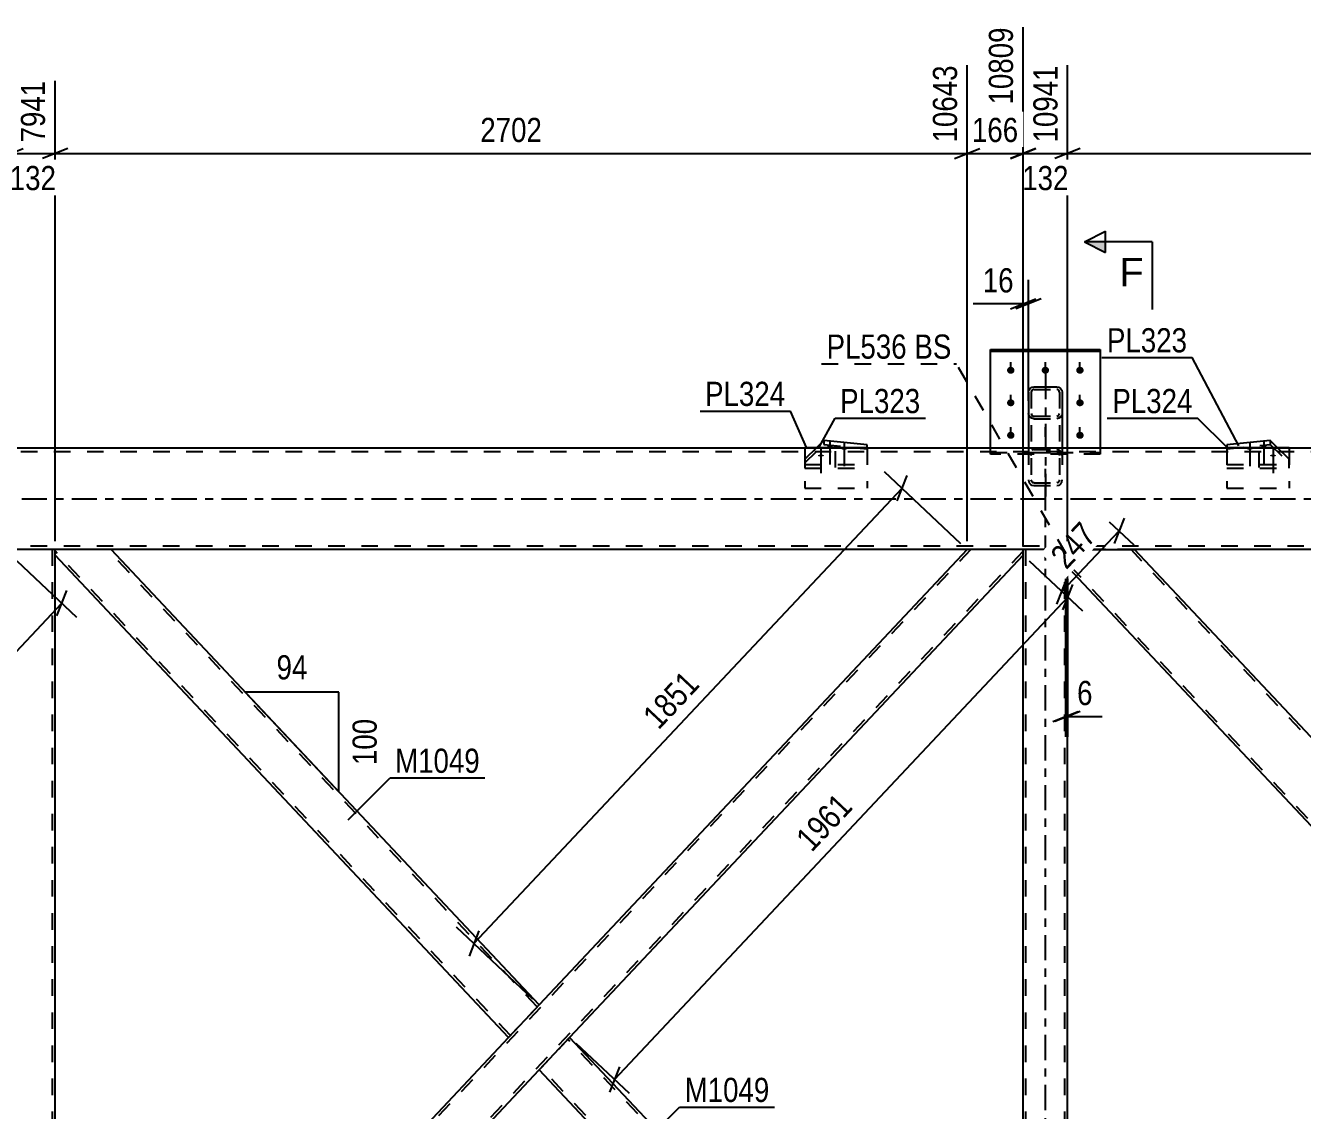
# Model space of a CAD drawing. Header units: millimetres. Extents: x -107 to 734, y -429 to 165.
# Drawn here: x 314.1 to 465.5, y -72.5 to 56.1 of the extents above; entities that cross this region are included whole.
import ezdxf

# ---------------------------------------------------------------- set-up
doc = ezdxf.new("R2010")
doc.units = ezdxf.units.MM
doc.linetypes.add('DXK_LINE_DOT2', pattern=[3.9198, 1.9599, -1.9599])
doc.linetypes.add('DXK_LINE_DOT3', pattern=[5.9187, 2.979, -0.9799, 0.9799, -0.9799])
doc.styles.add('Arial', font='ARIAL.TTF', dxfattribs={"height": 0.2})
doc.styles.add('Arial Narrow', font='ARIALN.TTF', dxfattribs={"height": 0.2})

# ---------------------------------------------------------------- blocks, each defined once
blk = doc.blocks.new('Bolt-761544594-1787 - 1651')
at = {"linetype": 'Continuous'}
for points in [[(430.9, 15.65), (430.99, 15.64), (431.08, 15.61), (431.16, 15.57), (431.23, 15.51), (431.28, 15.44), (431.32, 15.36), (431.34, 15.28), (431.34, 15.19), (431.32, 15.11), (431.28, 15.03), (431.23, 14.96), (431.16, 14.9), (431.08, 14.86), (430.99, 14.83), (430.9, 14.82), (430.81, 14.83), (430.72, 14.86), (430.64, 14.9), (430.57, 14.96), (430.52, 15.03), (430.48, 15.11), (430.46, 15.19), (430.46, 15.28), (430.48, 15.36), (430.52, 15.44), (430.57, 15.51), (430.64, 15.57), (430.72, 15.61), (430.81, 15.64)], [(435, 15.65), (435.09, 15.64), (435.18, 15.61), (435.26, 15.57), (435.33, 15.51), (435.38, 15.44), (435.42, 15.36), (435.44, 15.28), (435.44, 15.19), (435.42, 15.11), (435.38, 15.03), (435.33, 14.96), (435.26, 14.9), (435.18, 14.86), (435.09, 14.83), (435, 14.82), (434.91, 14.83), (434.82, 14.86), (434.74, 14.9), (434.67, 14.96), (434.62, 15.03), (434.58, 15.11), (434.56, 15.19), (434.56, 15.28), (434.58, 15.36), (434.62, 15.44), (434.67, 15.51), (434.74, 15.57), (434.82, 15.61), (434.91, 15.64)], [(439.1, 15.65), (439.19, 15.64), (439.28, 15.61), (439.36, 15.57), (439.43, 15.51), (439.48, 15.44), (439.52, 15.36), (439.54, 15.28), (439.54, 15.19), (439.52, 15.11), (439.48, 15.03), (439.43, 14.96), (439.36, 14.9), (439.28, 14.86), (439.19, 14.83), (439.1, 14.82), (439.01, 14.83), (438.92, 14.86), (438.84, 14.9), (438.77, 14.96), (438.72, 15.03), (438.68, 15.11), (438.66, 15.19), (438.66, 15.28), (438.68, 15.36), (438.72, 15.44), (438.77, 15.51), (438.84, 15.57), (438.92, 15.61), (439.01, 15.64)], [(430.9, 11.8), (430.99, 11.79), (431.08, 11.76), (431.16, 11.72), (431.23, 11.66), (431.28, 11.59), (431.32, 11.51), (431.34, 11.43), (431.34, 11.34), (431.32, 11.26), (431.28, 11.18), (431.23, 11.11), (431.16, 11.05), (431.08, 11.01), (430.99, 10.98), (430.9, 10.97), (430.81, 10.98), (430.72, 11.01), (430.64, 11.05), (430.57, 11.11), (430.52, 11.18), (430.48, 11.26), (430.46, 11.34), (430.46, 11.43), (430.48, 11.51), (430.52, 11.59), (430.57, 11.66), (430.64, 11.72), (430.72, 11.76), (430.81, 11.79)], [(439.1, 11.8), (439.19, 11.79), (439.28, 11.76), (439.36, 11.72), (439.43, 11.66), (439.48, 11.59), (439.52, 11.51), (439.54, 11.43), (439.54, 11.34), (439.52, 11.26), (439.48, 11.18), (439.43, 11.11), (439.36, 11.05), (439.28, 11.01), (439.19, 10.98), (439.1, 10.97), (439.01, 10.98), (438.92, 11.01), (438.84, 11.05), (438.77, 11.11), (438.72, 11.18), (438.68, 11.26), (438.66, 11.34), (438.66, 11.43), (438.68, 11.51), (438.72, 11.59), (438.77, 11.66), (438.84, 11.72), (438.92, 11.76), (439.01, 11.79)], [(430.9, 7.94), (430.99, 7.94), (431.08, 7.91), (431.16, 7.87), (431.23, 7.81), (431.28, 7.74), (431.32, 7.66), (431.34, 7.57), (431.34, 7.49), (431.32, 7.4), (431.28, 7.32), (431.23, 7.25), (431.16, 7.2), (431.08, 7.15), (430.99, 7.13), (430.9, 7.12), (430.81, 7.13), (430.72, 7.15), (430.64, 7.2), (430.57, 7.25), (430.52, 7.32), (430.48, 7.4), (430.46, 7.49), (430.46, 7.57), (430.48, 7.66), (430.52, 7.74), (430.57, 7.81), (430.64, 7.87), (430.72, 7.91), (430.81, 7.94)], [(439.1, 7.94), (439.19, 7.94), (439.28, 7.91), (439.36, 7.87), (439.43, 7.81), (439.48, 7.74), (439.52, 7.66), (439.54, 7.57), (439.54, 7.49), (439.52, 7.4), (439.48, 7.32), (439.43, 7.25), (439.36, 7.2), (439.28, 7.15), (439.19, 7.13), (439.1, 7.12), (439.01, 7.13), (438.92, 7.15), (438.84, 7.2), (438.77, 7.25), (438.72, 7.32), (438.68, 7.4), (438.66, 7.49), (438.66, 7.57), (438.68, 7.66), (438.72, 7.74), (438.77, 7.81), (438.84, 7.87), (438.92, 7.91), (439.01, 7.94)]]:
    blk.add_hatch(color=1, dxfattribs=at).paths.add_polyline_path(points)
at = {"color": 1, "linetype": 'Continuous'}
for p, q in [((430.9, 15.06), (430.9, 16.19)), ((435, 15.06), (435, 16.19)), ((439.1, 15.06), (439.1, 16.19)), ((430.9, 11.21), (430.9, 12.34)), ((439.1, 11.21), (439.1, 12.34)), ((430.9, 7.35), (430.9, 8.49)), ((439.1, 7.35), (439.1, 8.49))]:
    blk.add_line(p, q, dxfattribs=at)
at = {"color": 1, "linetype": 'DXK_LINE_DOT2'}
blk.add_line((435, 7.35), (435, 8.49), dxfattribs=at)
blk = doc.blocks.new('Bolt-761544594-1789 - 1651')
at = {"linetype": 'Continuous'}
for points in [[(459.22, 5.83), (459.14, 5.83), (459.07, 5.84), (459, 5.85), (458.95, 5.87), (458.9, 5.89), (458.87, 5.91), (458.86, 5.94), (458.86, 5.97), (458.87, 5.99), (458.9, 6.01), (458.95, 6.04), (459, 6.05), (459.07, 6.07), (459.14, 6.07), (459.22, 6.08), (459.29, 6.07), (459.36, 6.07), (459.43, 6.05), (459.48, 6.04), (459.53, 6.01), (459.56, 5.99), (459.57, 5.97), (459.57, 5.94), (459.56, 5.91), (459.53, 5.89), (459.48, 5.87), (459.43, 5.85), (459.36, 5.84), (459.29, 5.83)], [(460.91, 6.04), (460.84, 6.04), (460.77, 6.05), (460.7, 6.06), (460.64, 6.08), (460.6, 6.1), (460.57, 6.12), (460.55, 6.15), (460.55, 6.17), (460.57, 6.2), (460.6, 6.22), (460.64, 6.24), (460.7, 6.26), (460.77, 6.27), (460.84, 6.28), (460.91, 6.28), (460.99, 6.28), (461.06, 6.27), (461.12, 6.26), (461.18, 6.24), (461.22, 6.22), (461.25, 6.2), (461.27, 6.17), (461.27, 6.15), (461.25, 6.12), (461.22, 6.1), (461.18, 6.08), (461.12, 6.06), (461.06, 6.05), (460.99, 6.04)], [(461.98, 5), (461.91, 5.01), (461.84, 5.02), (461.77, 5.03), (461.72, 5.05), (461.67, 5.07), (461.64, 5.09), (461.63, 5.11), (461.63, 5.14), (461.64, 5.17), (461.67, 5.19), (461.72, 5.21), (461.77, 5.23), (461.84, 5.24), (461.91, 5.25), (461.98, 5.25), (462.06, 5.25), (462.13, 5.24), (462.19, 5.23), (462.25, 5.21), (462.29, 5.19), (462.33, 5.17), (462.34, 5.14), (462.34, 5.11), (462.33, 5.09), (462.29, 5.07), (462.25, 5.05), (462.19, 5.03), (462.13, 5.02), (462.06, 5.01)]]:
    blk.add_hatch(color=1, dxfattribs=at).paths.add_polyline_path(points)
at = {"color": 1, "linetype": 'Continuous'}
for p, q in [((459.22, 6.7), (459.22, 3.89)), ((460.91, 6.91), (460.91, 4.09)), ((461.98, 5.88), (461.98, 3.06))]:
    blk.add_line(p, q, dxfattribs=at)
at = {"color": 1, "linetype": 'DXK_LINE_DOT2'}
blk.add_line((460.29, 5.67), (460.29, 2.85), dxfattribs=at)
blk = doc.blocks.new('Part-761544594-1725 - 1651')
at = {"color": 2, "linetype": 'Continuous'}
for p, q in [((406.48, 6.08), (406.48, 6)), ((406.48, 6.08), (413.87, 6.08)), ((413.87, 6.08), (413.87, 6))]:
    blk.add_line(p, q, dxfattribs=at)
at = {"color": 7, "linetype": 'DXK_LINE_DOT2'}
for p, q in [((406.48, 6), (406.48, 1.28)), ((413.87, 6), (413.87, 1.28)), ((406.48, 1.28), (413.87, 1.28))]:
    blk.add_line(p, q, dxfattribs=at)
blk = doc.blocks.new('Part-761544594-1755 - 1651')
at = {"color": 2, "linetype": 'Continuous'}
for p, q in [((563.64, 6), (0, 6)), ((437.4, -6), (0, -6)), ((437.64, -6), (437.64, -6)), ((544.48, -6), (445.52, -6))]:
    blk.add_line(p, q, dxfattribs=at)
at = {"color": 7, "linetype": 'DXK_LINE_DOT2'}
for p, q in [((0, 5.6), (563.64, 5.6)), ((563.64, -5.6), (0, -5.6)), ((563.64, -6), (437.4, -6)), ((445.52, -6), (437.64, -6))]:
    blk.add_line(p, q, dxfattribs=at)
at = {"color": 7, "linetype": 'DXK_LINE_DOT3'}
blk.add_line((0, 0), (563.64, 0), dxfattribs=at)
blk = doc.blocks.new('Part-761544594-2098 - 1651')
at = {"color": 2, "linetype": 'Continuous'}
for p, q in [((437.4, -8.46), (437.4, -6)), ((437.4, -6), (437.64, -6)), ((437.64, -6), (437.64, -8.46)), ((437.64, -8.46), (437.4, -8.46))]:
    blk.add_line(p, q, dxfattribs=at)
blk = doc.blocks.new('Part-761544594-1878 - 1651')
at = {"color": 2, "linetype": 'Continuous'}
for p, q in [((428.5, 6), (428.5, 17.71)), ((428.5, 17.71), (441.5, 17.71)), ((428.5, 17.49), (441.5, 17.49)), ((441.5, 17.71), (441.5, 6))]:
    blk.add_line(p, q, dxfattribs=at)
at = {"color": 7, "linetype": 'DXK_LINE_DOT2'}
for p, q in [((428.5, 5.28), (428.5, 6)), ((428.5, 5.49), (441.5, 5.49)), ((441.5, 5.28), (428.5, 5.28)), ((441.5, 6), (441.5, 5.28))]:
    blk.add_line(p, q, dxfattribs=at)
blk = doc.blocks.new('Part-761544594-1872 - 1651')
at = {"color": 2, "linetype": 'Continuous'}
for p, q in [((456.51, 6.08), (456.51, 6)), ((456.51, 6.08), (463.9, 6.08)), ((463.9, 6.08), (463.9, 6))]:
    blk.add_line(p, q, dxfattribs=at)
at = {"color": 7, "linetype": 'DXK_LINE_DOT2'}
for p, q in [((456.51, 6), (456.51, 1.28)), ((463.9, 6), (463.9, 1.28)), ((456.51, 1.28), (463.9, 1.28))]:
    blk.add_line(p, q, dxfattribs=at)
blk = doc.blocks.new('Bolt-761544594-1788 - 1651')
at = {"linetype": 'Continuous'}
for points in [[(409.47, 6.04), (409.39, 6.04), (409.32, 6.05), (409.26, 6.06), (409.2, 6.08), (409.16, 6.1), (409.13, 6.12), (409.11, 6.15), (409.11, 6.17), (409.13, 6.2), (409.16, 6.22), (409.2, 6.24), (409.26, 6.26), (409.32, 6.27), (409.39, 6.28), (409.47, 6.28), (409.54, 6.28), (409.61, 6.27), (409.68, 6.26), (409.74, 6.24), (409.78, 6.22), (409.81, 6.2), (409.83, 6.17), (409.83, 6.15), (409.81, 6.12), (409.78, 6.1), (409.74, 6.08), (409.68, 6.06), (409.61, 6.05), (409.54, 6.04)], [(411.16, 5.83), (411.09, 5.83), (411.02, 5.84), (410.95, 5.85), (410.9, 5.87), (410.85, 5.89), (410.82, 5.92), (410.81, 5.94), (410.81, 5.97), (410.82, 5.99), (410.85, 6.02), (410.9, 6.04), (410.95, 6.05), (411.02, 6.07), (411.09, 6.07), (411.16, 6.08), (411.24, 6.07), (411.31, 6.07), (411.38, 6.05), (411.43, 6.04), (411.48, 6.02), (411.51, 5.99), (411.52, 5.97), (411.52, 5.94), (411.51, 5.92), (411.48, 5.89), (411.43, 5.87), (411.38, 5.85), (411.31, 5.84), (411.24, 5.83)], [(408.4, 5), (408.32, 5.01), (408.25, 5.02), (408.19, 5.03), (408.13, 5.05), (408.09, 5.07), (408.06, 5.09), (408.04, 5.12), (408.04, 5.14), (408.06, 5.17), (408.09, 5.19), (408.13, 5.21), (408.19, 5.23), (408.25, 5.24), (408.32, 5.25), (408.4, 5.25), (408.47, 5.25), (408.54, 5.24), (408.61, 5.23), (408.67, 5.21), (408.71, 5.19), (408.74, 5.17), (408.76, 5.14), (408.76, 5.12), (408.74, 5.09), (408.71, 5.07), (408.67, 5.05), (408.61, 5.03), (408.54, 5.02), (408.47, 5.01)]]:
    blk.add_hatch(color=1, dxfattribs=at).paths.add_polyline_path(points)
at = {"color": 1, "linetype": 'Continuous'}
for p, q in [((409.47, 6.91), (409.47, 4.09)), ((411.16, 6.71), (411.16, 3.89)), ((408.4, 5.88), (408.4, 3.06))]:
    blk.add_line(p, q, dxfattribs=at)
at = {"color": 1, "linetype": 'DXK_LINE_DOT2'}
blk.add_line((410.09, 5.67), (410.09, 2.85), dxfattribs=at)
blk = doc.blocks.new('Part-761544594-1812 - 1651')
at = {"color": 2, "linetype": 'Continuous'}
for p, q in [((375, -67.65), (378.62, -63.8)), ((378.62, -63.8), (432.36, -120.94)), ((425.73, -121.6), (375, -67.65)), ((432.36, -120.94), (432.36, -121.6))]:
    blk.add_line(p, q, dxfattribs=at)
at = {"color": 7, "linetype": 'DXK_LINE_DOT2'}
for p, q in [((432.36, -121.41), (378.4, -64.03)), ((375.22, -67.42), (375.24, -67.4)), ((426.17, -121.6), (375.22, -67.42)), ((432.36, -121.6), (425.73, -121.6))]:
    blk.add_line(p, q, dxfattribs=at)
blk = doc.blocks.new('Part-761544594-1868 - 1651')
at = {"color": 7, "linetype": 'DXK_LINE_DOT3'}
blk.add_line((435, 14.8), (435, 0.28), dxfattribs=at)
at = {"color": 2, "linetype": 'Continuous'}
for p, q in [((433, 12.66), (433.05, 12.89)), ((433, 12.66), (433, 6)), ((433.05, 12.89), (433.19, 13.09)), ((433.19, 13.09), (433.39, 13.22)), ((433.39, 13.22), (433.64, 13.26)), ((433.64, 13.26), (436.36, 13.26)), ((436.36, 13.26), (436.6, 13.22)), ((436.6, 13.22), (436.81, 13.09)), ((436.81, 13.09), (436.95, 12.89)), ((436.95, 12.89), (437, 12.66)), ((437, 12.66), (437, 6))]:
    blk.add_line(p, q, dxfattribs=at)
at = {"color": 7, "linetype": 'DXK_LINE_DOT2'}
for p, q in [((433.34, 12.78), (433.32, 12.66)), ((433.32, 12.66), (433.32, 2.25)), ((433.41, 12.87), (433.34, 12.78)), ((433.52, 12.94), (433.41, 12.87)), ((433.64, 12.96), (433.52, 12.94)), ((433.64, 12.96), (436.36, 12.96)), ((436.48, 12.94), (436.36, 12.96)), ((436.59, 12.87), (436.48, 12.94)), ((436.65, 12.78), (436.59, 12.87)), ((436.68, 12.66), (436.65, 12.78)), ((436.68, 12.66), (436.68, 2.25)), ((433.05, 9.88), (433, 10.11)), ((433.19, 9.68), (433.05, 9.88)), ((433.39, 9.55), (433.19, 9.68)), ((433.32, 10.11), (433.34, 9.99)), ((433.34, 9.99), (433.41, 9.89)), ((433.64, 9.5), (433.39, 9.55)), ((433.41, 9.89), (433.52, 9.83)), ((433.52, 9.83), (433.64, 9.8)), ((433.64, 9.8), (436.36, 9.8)), ((433.64, 9.5), (436.36, 9.5)), ((436.36, 9.8), (436.48, 9.83)), ((436.6, 9.55), (436.36, 9.5)), ((436.48, 9.83), (436.59, 9.89)), ((436.59, 9.89), (436.6, 9.92)), ((436.6, 9.92), (436.65, 9.99)), ((436.81, 9.68), (436.6, 9.55)), ((436.65, 9.99), (436.68, 10.11)), ((436.95, 9.88), (436.81, 9.68)), ((437, 10.11), (436.95, 9.88)), ((433, 6), (433, 2.25)), ((433.05, 5.41), (433, 5.15)), ((433.32, 5.15), (433.34, 5.28)), ((433.64, 5.83), (433.39, 5.77)), ((433.52, 5.46), (433.64, 5.49)), ((433.64, 5.83), (436.36, 5.83)), ((433.64, 5.49), (436.36, 5.49)), ((436.6, 5.77), (436.36, 5.83)), ((436.36, 5.49), (436.48, 5.46)), ((436.65, 5.28), (436.68, 5.15)), ((437, 5.15), (436.95, 5.41)), ((437, 6), (437, 2.25)), ((433, 2.25), (433.05, 1.99)), ((433.34, 2.12), (433.32, 2.25)), ((433.39, 1.62), (433.64, 1.57)), ((433.64, 1.91), (433.52, 1.94)), ((433.64, 1.91), (436.36, 1.91)), ((433.64, 1.57), (436.36, 1.57)), ((436.48, 1.94), (436.36, 1.91)), ((436.36, 1.57), (436.6, 1.62)), ((436.68, 2.25), (436.65, 2.12)), ((436.95, 1.99), (437, 2.25))]:
    blk.add_line(p, q, dxfattribs=at)
for centre, radius, start, end in [((433.65, 5.16), 0.331, 114.3199, 159.2416), ((436.35, 5.16), 0.331, 20.7584, 65.6801), ((436.33, 5.17), 0.662, 20.7584, 65.6801), ((433.67, 2.22), 0.662, 200.7584, 245.6801), ((433.65, 2.24), 0.331, 200.7584, 245.6801), ((436.35, 2.24), 0.331, 294.3199, 339.2416), ((436.33, 2.22), 0.662, 294.3199, 339.2416)]:
    blk.add_arc(centre, radius, start, end, dxfattribs=at)
blk = doc.blocks.new('Part-761544594-1921 - 1651')
at = {"color": 7, "linetype": 'DXK_LINE_DOT2'}
for p, q in [((317.64, -6), (312.36, -6)), ((312.36, -6.66), (312.36, -6)), ((312.68, -121.6), (312.68, -6)), ((317.32, -121.6), (317.32, -6)), ((317.64, -6.66), (317.64, -6)), ((312.36, -121.6), (312.36, -120.94)), ((317.64, -121.6), (317.64, -120.94)), ((312.36, -121.6), (317.64, -121.6))]:
    blk.add_line(p, q, dxfattribs=at)
at = {"color": 2, "linetype": 'Continuous'}
for p, q in [((312.36, -120.94), (312.36, -6.66)), ((317.64, -120.94), (317.64, -6.66))]:
    blk.add_line(p, q, dxfattribs=at)
blk = doc.blocks.new('Part-761544594-1936 - 1651')
at = {"color": 7, "linetype": 'DXK_LINE_DOT3'}
blk.add_line((435, -131.6), (435, 4), dxfattribs=at)
at = {"color": 7, "linetype": 'DXK_LINE_DOT2'}
for p, q in [((437.64, -6), (432.36, -6)), ((432.36, -6.66), (432.36, -6)), ((432.68, -121.6), (432.68, -6)), ((437.32, -121.6), (437.32, -6)), ((437.64, -8.06), (437.64, -6)), ((437.64, -121.6), (437.64, -119.54)), ((432.36, -121.6), (432.36, -120.94)), ((432.36, -121.6), (437.64, -121.6))]:
    blk.add_line(p, q, dxfattribs=at)
at = {"color": 2, "linetype": 'Continuous'}
for p, q in [((432.36, -120.94), (432.36, -6.66)), ((437.64, -119.54), (437.64, -8.06))]:
    blk.add_line(p, q, dxfattribs=at)
blk = doc.blocks.new('Part-761544594-1995 - 1651')
at = {"color": 7, "linetype": 'DXK_LINE_DOT2'}
for p, q in [((426.17, -6), (317.64, -121.41)), ((432.36, -6), (425.73, -6)), ((432.36, -6.19), (323.83, -121.6)), ((375, -59.95), (371.38, -63.8)), ((378.62, -63.8), (375, -67.65)), ((324.27, -121.6), (317.64, -121.6))]:
    blk.add_line(p, q, dxfattribs=at)
at = {"color": 2, "linetype": 'Continuous'}
for p, q in [((425.73, -6), (375, -59.95)), ((432.36, -6.66), (432.36, -6)), ((432.36, -6.66), (378.62, -63.8)), ((371.38, -63.8), (317.64, -120.94)), ((324.27, -121.6), (375, -67.65)), ((317.64, -121.6), (317.64, -120.94))]:
    blk.add_line(p, q, dxfattribs=at)
blk = doc.blocks.new('Part-761544594-2000 - 1651')
at = {"color": 2, "linetype": 'Continuous'}
for p, q in [((317.64, -6.66), (317.64, -6)), ((375, -59.95), (324.27, -6)), ((371.38, -63.8), (317.64, -6.66)), ((374.56, -60.41), (371.38, -63.8)), ((375, -59.95), (374.56, -60.41))]:
    blk.add_line(p, q, dxfattribs=at)
at = {"color": 7, "linetype": 'DXK_LINE_DOT2'}
for p, q in [((324.27, -6), (317.64, -6)), ((374.78, -60.18), (323.83, -6)), ((371.6, -63.57), (317.64, -6.19)), ((371.6, -63.57), (371.61, -63.55))]:
    blk.add_line(p, q, dxfattribs=at)
blk = doc.blocks.new('Part-761544594-2005 - 1651')
at = {"color": 2, "linetype": 'Continuous'}
for p, q in [((437.64, -8.06), (437.64, -6)), ((437.64, -6), (445.52, -6)), ((495, -58.55), (445.58, -6)), ((437.64, -8.06), (490.06, -63.8)), ((494.56, -59.01), (490.06, -63.8)), ((495, -58.55), (494.56, -59.01))]:
    blk.add_line(p, q, dxfattribs=at)
at = {"color": 7, "linetype": 'DXK_LINE_DOT2'}
for p, q in [((494.78, -58.78), (445.15, -6)), ((445.15, -6), (445.58, -6)), ((437.64, -7.13), (437.64, -8.06)), ((490.28, -63.57), (437.64, -7.59)), ((490.28, -63.57), (490.29, -63.55))]:
    blk.add_line(p, q, dxfattribs=at)
blk = doc.blocks.new('Part-761544594-2020 - 1651')
at = {"color": 7, "linetype": 'DXK_LINE_DOT2'}
for p, q in [((544.85, -6), (437.64, -120.01)), ((544.48, -6), (544.42, -6)), ((544.85, -6), (544.89, -6)), ((552.36, -6), (552.36, -8.06)), ((552.36, -7.59), (445.15, -121.6)), ((495, -58.55), (490.06, -63.8)), ((499.94, -63.8), (495, -69.05)), ((444.71, -121.6), (445.33, -121.6)), ((445.58, -121.6), (445.52, -121.6))]:
    blk.add_line(p, q, dxfattribs=at)
at = {"color": 2, "linetype": 'Continuous'}
for p, q in [((544.42, -6), (495, -58.55)), ((544.48, -6), (544.48, -6)), ((552.36, -6), (544.48, -6)), ((552.36, -8.06), (499.94, -63.8)), ((490.06, -63.8), (437.64, -119.54)), ((445.58, -121.6), (495, -69.05)), ((437.64, -121.6), (437.64, -119.54)), ((444.71, -121.6), (437.64, -121.6)), ((445.52, -121.6), (444.71, -121.6)), ((445.52, -121.6), (445.52, -121.6))]:
    blk.add_line(p, q, dxfattribs=at)
blk = doc.blocks.new('Part-761544594-2093 - 1651')
at = {"color": 7, "linetype": 'DXK_LINE_DOT2'}
for p, q in [((437.4, -6), (437.64, -6)), ((437.4, -6), (437.4, -8.46)), ((437.64, -6), (437.64, -8.46)), ((437.4, -8.46), (437.64, -8.46))]:
    blk.add_line(p, q, dxfattribs=at)
blk = doc.blocks.new('Part-761544594-2111 - 1651')
at = {"color": 7, "linetype": 'DXK_LINE_DOT2'}
for p, q in [((406.48, 4.26), (408.75, 6.45)), ((407.9, 6.08), (406.48, 4.71)), ((408.75, 6.9), (408.75, 6.45)), ((408.75, 6.45), (413.87, 5.93)), ((413.87, 6.08), (413.87, 3.64)), ((406.48, 4.71), (406.48, 3.64)), ((406.48, 4.09), (413.87, 4.09)), ((406.48, 3.64), (413.87, 3.64))]:
    blk.add_line(p, q, dxfattribs=at)
at = {"color": 2, "linetype": 'Continuous'}
for p, q in [((408.75, 6.9), (407.9, 6.08)), ((413.87, 6.39), (408.75, 6.9)), ((413.87, 6.08), (413.87, 6.39))]:
    blk.add_line(p, q, dxfattribs=at)
blk = doc.blocks.new('Part-761544594-2112 - 1651')
at = {"color": 2, "linetype": 'Continuous'}
for p, q in [((461.63, 6.9), (456.51, 6.39)), ((456.51, 6.39), (456.51, 6.08)), ((462.48, 6.08), (461.63, 6.9))]:
    blk.add_line(p, q, dxfattribs=at)
at = {"color": 7, "linetype": 'DXK_LINE_DOT2'}
for p, q in [((456.51, 5.93), (461.63, 6.45)), ((456.51, 6.08), (456.51, 3.64)), ((461.63, 6.9), (461.63, 6.45)), ((461.63, 6.45), (463.9, 4.26)), ((463.9, 4.71), (462.48, 6.08)), ((463.9, 3.64), (463.9, 4.71)), ((456.51, 4.09), (463.9, 4.09)), ((456.51, 3.64), (463.9, 3.64))]:
    blk.add_line(p, q, dxfattribs=at)
blk = doc.blocks.new('StraightDimension-761544594-9947 - 1651')
at = {"color": 7, "linetype": 'Continuous'}
for p, q in [((313.09, -7.35), (320.17, -14.01)), ((317.83, -13.87), (319.02, -10.86)), ((264.69, -69.5), (318.42, -12.36)), ((259.35, -64.49), (266.44, -71.15)), ((265.28, -68), (264.1, -71.01))]:
    blk.add_line(p, q, dxfattribs=at)
at = {"color": 0}
blk.add_wipeout([(293.93, -37.32), (290.87, -34.44), (285.04, -40.64), (288.09, -43.52)], dxfattribs=at)
at = {"color": 3, "style": 'Arial Narrow'}
blk.add_text('1961', height=2.863, rotation=46.7591, dxfattribs=at).set_placement((288.07, -42.67))
blk = doc.blocks.new('StraightDimension-761544594-2715 - 1651')
at = {"color": 7, "linetype": 'Continuous'}
for p, q in [((437.4, -9.46), (437.4, -28.18)), ((437.64, -9.46), (437.64, -28.18)), ((435.9, -26.38), (438.9, -25.18)), ((439.14, -25.18), (436.14, -26.38)), ((437.4, -25.78), (437.64, -25.78))]:
    blk.add_line(p, q, dxfattribs=at)
at = {"color": 0}
blk.add_wipeout([(441.19, -25.03), (441.19, -20.83), (438.16, -20.83), (438.16, -25.03)], dxfattribs=at)
at = {"color": 7, "linetype": 'Continuous'}
blk.add_line((437.64, -25.78), (441.72, -25.78), dxfattribs=at)
blk.add_line((437.64, -25.78), (441.72, -25.78), dxfattribs=at)
at = {"color": 3, "style": 'Arial Narrow'}
blk.add_text('6', height=2.86, dxfattribs=at).set_placement((438.76, -24.43))
blk = doc.blocks.new('StraightDimension-761544594-2971 - 1651')
at = {"color": 7, "linetype": 'Continuous'}
for p, q in [((442.58, -2.72), (445.48, -5.44)), ((444.32, -2.29), (443.14, -5.3)), ((436.96, -10.99), (443.73, -3.8)), ((433.09, -7.35), (438.71, -12.63)), ((436.37, -12.49), (437.55, -9.49))]:
    blk.add_line(p, q, dxfattribs=at)
at = {"color": 0}
blk.add_wipeout([(442.09, -4.44), (439.03, -1.57), (434.45, -6.44), (437.51, -9.31)], dxfattribs=at)
at = {"color": 3, "style": 'Arial Narrow'}
blk.add_text('247', height=2.863, rotation=46.7591, dxfattribs=at).set_placement((437.48, -8.47))
blk = doc.blocks.new('AngleDimension-761544594-10129 - 1651')
at = {"color": 7, "linetype": 'Continuous'}
for p, q in [((343.16, -26.09), (340.15, -22.89)), ((351.25, -22.89), (340.15, -22.89)), ((351.25, -34.7), (340.15, -22.89)), ((351.25, -34.7), (351.25, -22.89))]:
    blk.add_line(p, q, dxfattribs=at)
at = {"color": 0}
for points in [[(348.13, -21.99), (348.13, -17.79), (343.28, -17.79), (343.28, -21.99)], [(356.35, -25.45), (352.15, -25.45), (352.15, -32.14), (356.35, -32.14)]]:
    blk.add_wipeout(points, dxfattribs=at)
at = {"color": 3, "style": 'Arial Narrow'}
blk.add_text('94', height=2.863, dxfattribs=at).set_placement((343.88, -21.39))
blk.add_text('100', height=2.863, rotation=90.0002, dxfattribs=at).set_placement((355.75, -31.54))
blk = doc.blocks.new('StraightDimension-761544594-2286 - 1651')
at = {"color": 7, "linetype": 'Continuous'}
for p, q in [((437.64, -5), (437.64, 51.37)), ((544.42, -5), (544.42, 51.37)), ((439.14, 41.53), (436.14, 40.33)), ((437.64, 40.93), (544.42, 40.93)), ((542.92, 40.33), (545.92, 41.53))]:
    blk.add_line(p, q, dxfattribs=at)
at = {"color": 0, "linetype": 'Continuous'}
blk.add_wipeout([(543.82, 51.97), (539.62, 51.97), (539.62, 41.63), (543.82, 41.63)], dxfattribs=at)
at = {"color": 0}
blk.add_wipeout([(495.28, 41.68), (495.28, 45.88), (486.77, 45.88), (486.77, 41.68)], dxfattribs=at)
at = {"color": 3, "linetype": 'Continuous', "style": 'Arial Narrow'}
blk.add_text('13610', height=2.863, rotation=90.0002, dxfattribs=at).set_placement((543.22, 42.23))
at = {"color": 3, "style": 'Arial Narrow'}
blk.add_text('2669', height=2.863, dxfattribs=at).set_placement((487.37, 42.28))
blk = doc.blocks.new('StraightDimension-761544594-2296 - 1651')
at = {"color": 7, "linetype": 'Continuous'}
for p, q in [((432.36, -5.66), (432.36, 55.87)), ((437.64, -5), (437.64, 51.37)), ((430.86, 40.33), (433.86, 41.53)), ((432.36, 40.93), (437.64, 40.93)), ((439.14, 41.53), (436.14, 40.33))]:
    blk.add_line(p, q, dxfattribs=at)
at = {"color": 0, "linetype": 'Continuous'}
blk.add_wipeout([(437.04, 51.97), (432.84, 51.97), (432.84, 41.63), (437.04, 41.63)], dxfattribs=at)
at = {"color": 0}
blk.add_wipeout([(438.34, 35.98), (438.34, 40.18), (431.66, 40.18), (431.66, 35.98)], dxfattribs=at)
at = {"color": 3, "linetype": 'Continuous', "style": 'Arial Narrow'}
blk.add_text('10941', height=2.863, rotation=90.0002, dxfattribs=at).set_placement((436.44, 42.23))
at = {"color": 3, "style": 'Arial Narrow'}
blk.add_text('132', height=2.863, dxfattribs=at).set_placement((432.26, 36.58))
blk = doc.blocks.new('StraightDimension-761544594-2307 - 1651')
at = {"color": 7, "linetype": 'Continuous'}
for p, q in [((432.36, -5.66), (432.36, 55.87)), ((425.73, -5), (425.73, 51.37)), ((424.23, 40.33), (427.23, 41.53)), ((425.73, 40.93), (432.36, 40.93)), ((433.86, 41.53), (430.86, 40.33))]:
    blk.add_line(p, q, dxfattribs=at)
at = {"color": 0}
blk.add_wipeout([(432.39, 41.68), (432.39, 45.88), (425.7, 45.88), (425.7, 41.68)], dxfattribs=at)
at = {"color": 3, "style": 'Arial Narrow'}
blk.add_text('166', height=2.863, dxfattribs=at).set_placement((426.3, 42.28))
at = {"color": 0, "linetype": 'Continuous'}
blk.add_wipeout([(431.76, 56.47), (427.56, 56.47), (427.56, 46.13), (431.76, 46.13)], dxfattribs=at)
at = {"color": 3, "linetype": 'Continuous', "style": 'Arial Narrow'}
blk.add_text('10809', height=2.863, rotation=90.0002, dxfattribs=at).set_placement((431.16, 46.73))
blk = doc.blocks.new('StraightDimension-761544594-2321 - 1651')
at = {"color": 7, "linetype": 'Continuous'}
for p, q in [((425.73, -5), (425.73, 51.37)), ((317.64, -5), (317.64, 49.55)), ((319.14, 41.53), (316.14, 40.33)), ((317.64, 40.93), (425.73, 40.93)), ((424.23, 40.33), (427.23, 41.53))]:
    blk.add_line(p, q, dxfattribs=at)
at = {"color": 0, "linetype": 'Continuous'}
blk.add_wipeout([(425.13, 51.97), (420.93, 51.97), (420.93, 41.63), (425.13, 41.63)], dxfattribs=at)
at = {"color": 0}
blk.add_wipeout([(375.94, 41.68), (375.94, 45.88), (367.43, 45.88), (367.43, 41.68)], dxfattribs=at)
at = {"color": 3, "linetype": 'Continuous', "style": 'Arial Narrow'}
blk.add_text('10643', height=2.863, rotation=90.0002, dxfattribs=at).set_placement((424.53, 42.23))
at = {"color": 3, "style": 'Arial Narrow'}
blk.add_text('2702', height=2.863, dxfattribs=at).set_placement((368.03, 42.28))
blk = doc.blocks.new('StraightDimension-761544594-2332 - 1651')
at = {"color": 7, "linetype": 'Continuous'}
for p, q in [((312.36, -5), (312.36, 54.05)), ((317.64, -5), (317.64, 49.55)), ((310.86, 40.33), (313.86, 41.53)), ((312.36, 40.93), (317.64, 40.93)), ((319.14, 41.53), (316.14, 40.33))]:
    blk.add_line(p, q, dxfattribs=at)
at = {"color": 0, "linetype": 'Continuous'}
blk.add_wipeout([(317.04, 50.15), (312.84, 50.15), (312.84, 41.63), (317.04, 41.63)], dxfattribs=at)
at = {"color": 0}
blk.add_wipeout([(318.34, 35.98), (318.34, 40.18), (311.66, 40.18), (311.66, 35.98)], dxfattribs=at)
at = {"color": 3, "linetype": 'Continuous', "style": 'Arial Narrow'}
blk.add_text('7941', height=2.863, rotation=90.0002, dxfattribs=at).set_placement((316.44, 42.23))
at = {"color": 3, "style": 'Arial Narrow'}
blk.add_text('132', height=2.863, dxfattribs=at).set_placement((312.26, 36.58))
blk = doc.blocks.new('StraightDimension-761544594-2959 - 1651')
at = {"color": 7, "linetype": 'Continuous'}
for p, q in [((432.36, -5), (432.36, 25.96)), ((433, 11.61), (433, 25.96)), ((430.86, 22.51), (433.86, 23.71)), ((434.5, 23.71), (431.5, 22.51)), ((432.36, 23.11), (433, 23.11))]:
    blk.add_line(p, q, dxfattribs=at)
at = {"color": 0}
blk.add_wipeout([(431.84, 23.86), (431.84, 28.06), (426.98, 28.06), (426.98, 23.86)], dxfattribs=at)
at = {"color": 7, "linetype": 'Continuous'}
blk.add_line((432.36, 23.11), (426.45, 23.11), dxfattribs=at)
blk.add_line((432.36, 23.11), (426.45, 23.11), dxfattribs=at)
at = {"color": 3, "style": 'Arial Narrow'}
blk.add_text('16', height=2.863, dxfattribs=at).set_placement((427.58, 24.46))
blk = doc.blocks.new('StraightDimension-761544594-9965 - 1651')
at = {"color": 7, "linetype": 'Continuous'}
for p, q in [((425, -5.31), (415.94, 3.21)), ((417.42, -0.24), (418.61, 2.76)), ((367.28, -52.69), (418.01, 1.26)), ((374.27, -59.26), (365.21, -50.74)), ((367.87, -51.18), (366.69, -54.19))]:
    blk.add_line(p, q, dxfattribs=at)
at = {"color": 0}
blk.add_wipeout([(395.02, -22.1), (391.96, -19.22), (386.13, -25.42), (389.19, -28.3)], dxfattribs=at)
at = {"color": 3, "style": 'Arial Narrow'}
blk.add_text('1851', height=2.863, rotation=46.7591, dxfattribs=at).set_placement((389.16, -27.45))
blk = doc.blocks.new('StraightDimension-761544594-9986 - 1651')
at = {"color": 7, "linetype": 'Continuous'}
for p, q in [((433.09, -7.35), (439.4, -13.28)), ((437.06, -13.14), (438.25, -10.14)), ((383.92, -68.78), (437.66, -11.64)), ((379.35, -64.49), (385.67, -70.42)), ((384.51, -67.28), (383.33, -70.28))]:
    blk.add_line(p, q, dxfattribs=at)
at = {"color": 0}
blk.add_wipeout([(413.16, -36.6), (410.1, -33.72), (404.27, -39.92), (407.32, -42.8)], dxfattribs=at)
at = {"color": 3, "style": 'Arial Narrow'}
blk.add_text('1961', height=2.863, rotation=46.7591, dxfattribs=at).set_placement((407.3, -41.95))
blk = doc.blocks.new('SectionMark-761544594-12546 - 1651')
at = {"linetype": 'Continuous'}
for points in [[(442.14, 30.45), (442.14, 29.2), (439.64, 30.45)], [(442.14, -154.43), (442.14, -155.68), (439.64, -155.68)]]:
    blk.add_hatch(color=6, dxfattribs=at).paths.add_polyline_path(points)
at = {"color": 6, "linetype": 'Continuous'}
for p, q in [((439.64, 30.45), (442.14, 31.7)), ((447.64, 30.45), (439.64, 30.45)), ((439.64, 30.45), (442.14, 29.2)), ((442.14, 29.2), (442.14, 31.7)), ((447.64, 30.45), (447.64, 22.45)), ((447.64, -155.68), (447.64, -147.68)), ((439.64, -155.68), (442.14, -154.43)), ((447.64, -155.68), (439.64, -155.68)), ((442.14, -156.93), (439.64, -155.68)), ((442.14, -154.43), (442.14, -156.93))]:
    blk.add_line(p, q, dxfattribs=at)
at = {"color": 0, "linetype": 'Continuous'}
for points in [[(446.64, 25.2), (446.64, 28.7), (443.79, 28.7), (443.79, 25.2)], [(446.64, -153.93), (446.64, -150.43), (443.79, -150.43), (443.79, -153.93)]]:
    blk.add_wipeout(points, dxfattribs=at)
at = {"color": 3, "linetype": 'Continuous', "style": 'Arial'}
for p in [(443.79, 25.2), (443.79, -153.93)]:
    blk.add_text('F', height=3.34, dxfattribs=at).set_placement(p)
blk = doc.blocks.new('Mark-761544594-9340 - 1651')
at = {"color": 0}
blk.add_wipeout([(402.3, -71.46), (402.3, -68.46), (392.25, -68.46), (392.25, -71.46)], dxfattribs=at)
blk.add_wipeout([(402.3, -71.46), (402.3, -68.46), (392.25, -68.46), (392.25, -71.46)], dxfattribs=at)
at = {"color": 30, "linetype": 'Continuous'}
for p, q in [((387.4, -76.3), (391.65, -72.06)), ((391.65, -72.06), (402.9, -72.06))]:
    blk.add_line(p, q, dxfattribs=at)
at = {"color": 3, "style": 'Arial Narrow'}
blk.add_text('M1049', height=2.863, dxfattribs=at).set_placement((392.25, -71.46))
blk = doc.blocks.new('MarkSet-761544594-15761 - 1651')
at = {"color": 0}
for points in [[(418.58, 16.61), (418.58, 19.61), (409.07, 19.61), (409.07, 16.61)], [(423.86, 16.61), (423.86, 19.61), (419.48, 19.61), (419.48, 16.61)]]:
    blk.add_wipeout(points, dxfattribs=at)
for points in [[(418.58, 16.61), (418.58, 19.61), (409.07, 19.61), (409.07, 16.61)], [(423.86, 16.61), (423.86, 19.61), (419.48, 19.61), (419.48, 16.61)]]:
    blk.add_wipeout(points, dxfattribs=at)
at = {"color": 30, "linetype": 'DXK_LINE_DOT2'}
for p in [(408.47, 16.01), (437.46, -6.5)]:
    blk.add_line(p, (424.46, 16.01), dxfattribs=at)
at = {"color": 3, "style": 'Arial Narrow'}
for s, p in [('PL536', (409.07, 16.61)), ('BS', (419.48, 16.61))]:
    blk.add_text(s, height=2.863, dxfattribs=at).set_placement(p)
blk = doc.blocks.new('Mark-761544594-9385 - 1651')
at = {"color": 0}
blk.add_wipeout([(367.98, -32.46), (367.98, -29.46), (357.93, -29.46), (357.93, -32.46)], dxfattribs=at)
blk.add_wipeout([(367.98, -32.46), (367.98, -29.46), (357.93, -29.46), (357.93, -32.46)], dxfattribs=at)
at = {"color": 30, "linetype": 'Continuous'}
for p, q in [((352.38, -38.01), (357.33, -33.06)), ((357.33, -33.06), (368.58, -33.06))]:
    blk.add_line(p, q, dxfattribs=at)
at = {"color": 3, "style": 'Arial Narrow'}
blk.add_text('M1049', height=2.863, dxfattribs=at).set_placement((357.93, -32.46))
blk = doc.blocks.new('Mark-761544594-10327 - 1651')
at = {"color": 0}
blk.add_wipeout([(404.18, 11.01), (404.18, 14.01), (394.67, 14.01), (394.67, 11.01)], dxfattribs=at)
blk.add_wipeout([(404.18, 11.01), (404.18, 14.01), (394.67, 14.01), (394.67, 11.01)], dxfattribs=at)
at = {"color": 30, "linetype": 'Continuous'}
for p in [(394.07, 10.41), (406.68, 6.08)]:
    blk.add_line(p, (404.78, 10.41), dxfattribs=at)
at = {"color": 3, "style": 'Arial Narrow'}
blk.add_text('PL324', height=2.863, dxfattribs=at).set_placement((394.67, 11.01))
blk = doc.blocks.new('Mark-761544594-10330 - 1651')
at = {"color": 0}
blk.add_wipeout([(452.44, 10.16), (452.44, 13.16), (442.94, 13.16), (442.94, 10.16)], dxfattribs=at)
blk.add_wipeout([(452.44, 10.16), (452.44, 13.16), (442.94, 13.16), (442.94, 10.16)], dxfattribs=at)
at = {"color": 30, "linetype": 'Continuous'}
for p in [(442.34, 9.56), (456.58, 6.03)]:
    blk.add_line(p, (453.04, 9.56), dxfattribs=at)
at = {"color": 3, "style": 'Arial Narrow'}
blk.add_text('PL324', height=2.863, dxfattribs=at).set_placement((442.94, 10.16))
blk = doc.blocks.new('Mark-761544594-10342 - 1651')
at = {"color": 0}
blk.add_wipeout([(420.18, 10.16), (420.18, 13.16), (410.68, 13.16), (410.68, 10.16)], dxfattribs=at)
blk.add_wipeout([(420.18, 10.16), (420.18, 13.16), (410.68, 13.16), (410.68, 10.16)], dxfattribs=at)
at = {"color": 30, "linetype": 'Continuous'}
for p, q in [((408.18, 6.14), (410.08, 9.56)), ((410.08, 9.56), (420.78, 9.56))]:
    blk.add_line(p, q, dxfattribs=at)
at = {"color": 3, "style": 'Arial Narrow'}
blk.add_text('PL323', height=2.863, dxfattribs=at).set_placement((410.68, 10.16))
blk = doc.blocks.new('Mark-761544594-10345 - 1651')
at = {"color": 0}
blk.add_wipeout([(451.81, 17.36), (451.81, 20.36), (442.3, 20.36), (442.3, 17.36)], dxfattribs=at)
blk.add_wipeout([(451.81, 17.36), (451.81, 20.36), (442.3, 20.36), (442.3, 17.36)], dxfattribs=at)
at = {"color": 30, "linetype": 'Continuous'}
for p in [(441.7, 16.76), (457.91, 6.28)]:
    blk.add_line(p, (452.41, 16.76), dxfattribs=at)
at = {"color": 3, "style": 'Arial Narrow'}
blk.add_text('PL323', height=2.863, dxfattribs=at).set_placement((442.3, 17.36))

msp = doc.modelspace()

# ---------------------------------------------------------------- block references
for name in ['Part-761544594-1878 - 1651', 'Bolt-761544594-1787 - 1651', 'Part-761544594-1868 - 1651', 'Part-761544594-2111 - 1651', 'Part-761544594-1725 - 1651', 'Bolt-761544594-1788 - 1651', 'Part-761544594-2112 - 1651', 'Part-761544594-1872 - 1651', 'Bolt-761544594-1789 - 1651', 'Part-761544594-1755 - 1651', 'Part-761544594-1936 - 1651', 'Part-761544594-1921 - 1651', 'Part-761544594-1995 - 1651', 'Part-761544594-2000 - 1651', 'Part-761544594-2098 - 1651', 'Part-761544594-2093 - 1651', 'Part-761544594-2005 - 1651', 'Part-761544594-2020 - 1651', 'Part-761544594-1812 - 1651']:
    msp.add_blockref(name, (0, 0))

# ---------------------------------------------------------------- next in the draw order: block references
for name in ['StraightDimension-761544594-9947 - 1651', 'StraightDimension-761544594-2715 - 1651', 'AngleDimension-761544594-10129 - 1651']:
    msp.add_blockref(name, (0, 0))

# ---------------------------------------------------------------- next in the draw order: block references
msp.add_blockref('StraightDimension-761544594-2971 - 1651', (0, 0))

# ---------------------------------------------------------------- next in the draw order: block references
msp.add_blockref('StraightDimension-761544594-2286 - 1651', (0, 0))

# ---------------------------------------------------------------- next in the draw order: block references
msp.add_blockref('StraightDimension-761544594-2296 - 1651', (0, 0))

# ---------------------------------------------------------------- next in the draw order: block references
msp.add_blockref('StraightDimension-761544594-2307 - 1651', (0, 0))

# ---------------------------------------------------------------- next in the draw order: block references
msp.add_blockref('StraightDimension-761544594-2321 - 1651', (0, 0))

# ---------------------------------------------------------------- next in the draw order: block references
for name in ['StraightDimension-761544594-2332 - 1651', 'StraightDimension-761544594-2959 - 1651', 'Mark-761544594-10327 - 1651', 'StraightDimension-761544594-9965 - 1651']:
    msp.add_blockref(name, (0, 0))

# ---------------------------------------------------------------- next in the draw order: block references
for name in ['MarkSet-761544594-15761 - 1651', 'StraightDimension-761544594-9986 - 1651', 'Mark-761544594-9385 - 1651']:
    msp.add_blockref(name, (0, 0))

# ---------------------------------------------------------------- next in the draw order: block references
for name in ['SectionMark-761544594-12546 - 1651', 'Mark-761544594-10342 - 1651', 'Mark-761544594-9340 - 1651']:
    msp.add_blockref(name, (0, 0))

# ---------------------------------------------------------------- next in the draw order: block references
msp.add_blockref('Mark-761544594-10330 - 1651', (0, 0))

# ---------------------------------------------------------------- next in the draw order: block references
msp.add_blockref('Mark-761544594-10345 - 1651', (0, 0))

doc.saveas('drawing.dxf')
